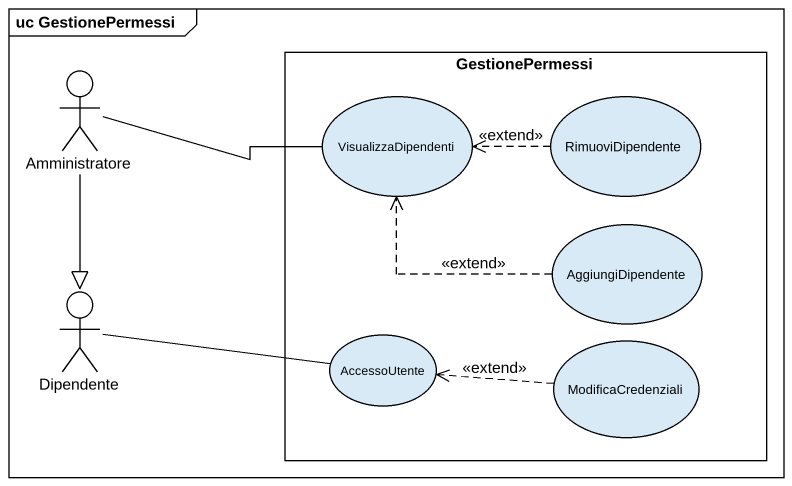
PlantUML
@startuml
mainframe uc GestionePermessi
actor Amministratore
rectangle GestionePermessi {
  usecase VisualizzaDipendenti
  usecase RimuoviDipendente
  usecase AggiungiDipendente
  usecase AccessoUtente
  usecase ModificaCredenziali
}
actor Dipendente
Amministratore -right- VisualizzaDipendenti
Amministratore --|> Dipendente
RimuoviDipendente .left.> VisualizzaDipendenti : <<extend>>
AggiungiDipendente .left.> VisualizzaDipendenti : <<extend>>
Dipendente -right- AccessoUtente
ModificaCredenziali .left.> AccessoUtente : <<extend>>
@enduml
